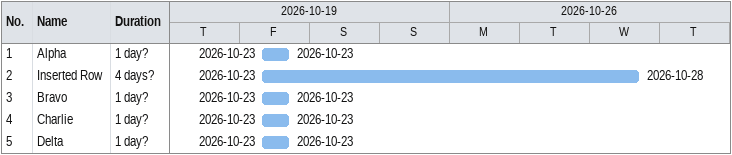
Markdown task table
| ID | Task | Duration | Start | Finish |
|---|---|---|---|---|
| 1 | Alpha | 1d? | 2026-10-23 | 2026-10-23 |
| 2 | Inserted Row | 4d? | 2026-10-23 | 2026-10-28 |
| 3 | Bravo | 1d? | 2026-10-23 | 2026-10-23 |
| 4 | Charlie | 1d? | 2026-10-23 | 2026-10-23 |
| 5 | Delta | 1d? | 2026-10-23 | 2026-10-23 |
